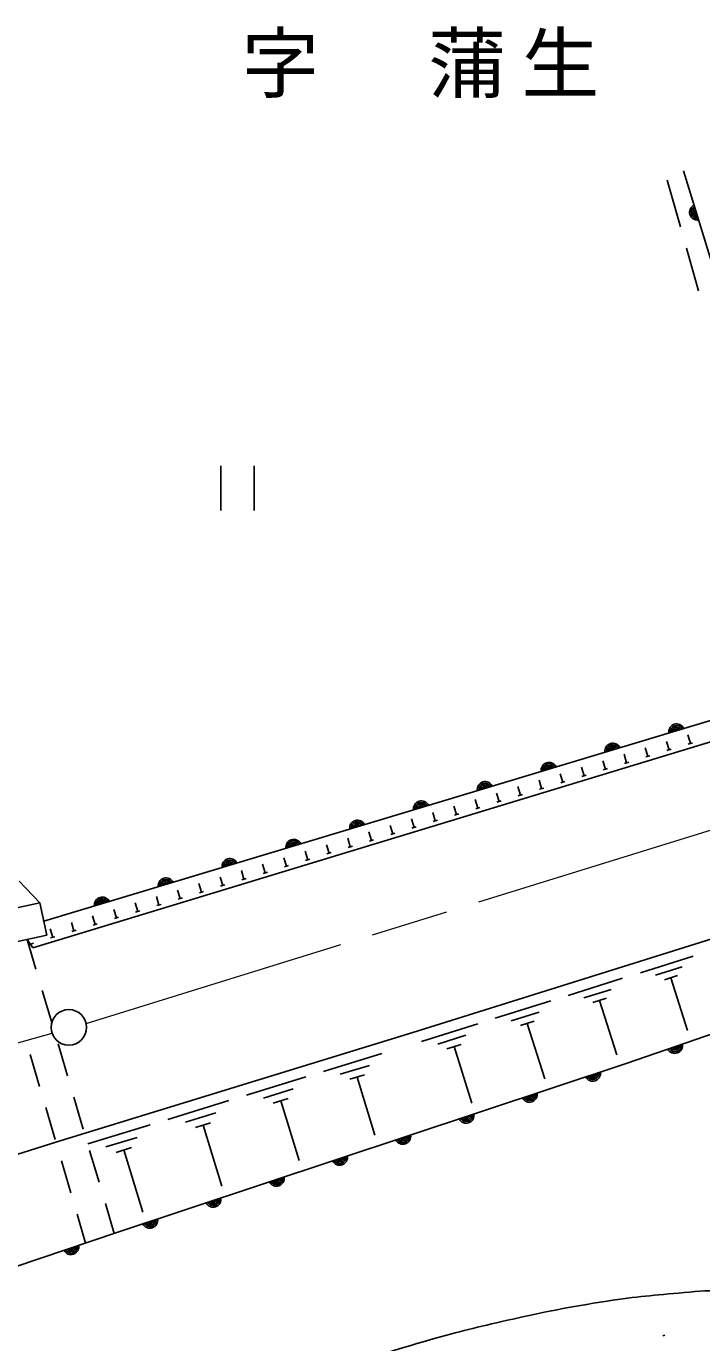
# Model space of a CAD drawing. Units: millimetres, scale not verified. Extents: x 40000 to 680000, y 20000 to 380000.
# Drawn here: x 369996 to 400394, y 263694 to 322933 of the extents above; entities that cross this region are included whole.
import ezdxf

# ---------------------------------------------------------------- set-up
doc = ezdxf.new("R2010")
doc.units = ezdxf.units.MM
doc.header["$LTSCALE"] = 1000
doc.linetypes.add('CHAIN', pattern=[18.5, 12, -1.5, 3.5, -1.5])
for name, color, linetype, lineweight in [('M-BGD', 7, 'Continuous', 25), ('M-BMK', 2, 'CHAIN', 13), ('M-BMK-SRVR', 3, 'Continuous', 25)]:
    doc.layers.add(name, color=color, linetype=linetype, lineweight=lineweight)
doc.styles.add('ＭＳ ゴシック', font='')
doc.styles.get('ＭＳ ゴシック').set_extended_font_data('MS Gothic')

msp = doc.modelspace()

# ---------------------------------------------------------------- linework, layer by layer
at = {"layer": 'M-BGD'}
for p, q in [((399573, 316429), (406891, 292592)), ((399435, 313914), (398839, 316008)), ((400257, 311029), (399709, 312952)), ((378749, 303150), (378749, 301150)), ((380249, 303150), (380249, 301150)), ((370283, 281461), (406891, 292592)), ((401866, 292027), (370783, 282656)), ((399886, 290662), (399769, 291045)), ((397972, 290081), (397856, 290463)), ((398929, 290371), (398813, 290754)), ((399025, 290400), (398833, 290342)), ((399981, 290691), (399790, 290633)), ((396059, 289499), (395942, 289881)), ((397016, 289790), (396899, 290172)), ((397111, 289819), (396920, 289761)), ((398068, 290110), (397877, 290051)), ((394145, 288917), (394029, 289300)), ((395102, 289208), (394986, 289591)), ((395198, 289237), (395006, 289179)), ((396154, 289528), (395963, 289470)), ((392232, 288335), (392115, 288718)), ((393189, 288626), (393072, 289009)), ((393284, 288655), (393093, 288597)), ((394241, 288946), (394050, 288888)), ((390318, 287753), (390202, 288136)), ((391275, 288044), (391159, 288427)), ((391371, 288073), (391179, 288015)), ((392327, 288364), (392136, 288306)), ((388405, 287172), (388288, 287554)), ((389362, 287462), (389245, 287845)), ((389457, 287492), (389266, 287433)), ((390414, 287782), (390223, 287724)), ((386491, 286590), (386375, 286972)), ((387448, 286881), (387332, 287263)), ((387544, 286910), (387352, 286852)), ((388500, 287201), (388309, 287142)), ((384578, 286008), (384461, 286391)), ((385534, 286299), (385418, 286682)), ((385630, 286328), (385439, 286270)), ((386587, 286619), (386396, 286561)), ((382664, 285426), (382548, 285809)), ((383621, 285717), (383505, 286100)), ((383717, 285746), (383525, 285688)), ((384673, 286037), (384482, 285979)), ((379794, 284553), (379678, 284936)), ((380751, 284844), (380634, 285227)), ((381707, 285135), (381591, 285518)), ((381803, 285164), (381612, 285106)), ((382760, 285455), (382569, 285397)), ((370599, 283494), (369676, 284465)), ((377880, 283972), (377764, 284354)), ((378837, 284263), (378721, 284645)), ((379890, 284583), (379698, 284524)), ((380846, 284873), (380655, 284815)), ((375967, 283390), (375851, 283773)), ((376924, 283681), (376807, 284063)), ((377976, 284001), (377785, 283943)), ((378933, 284292), (378742, 284233)), ((374053, 282808), (373937, 283191)), ((375010, 283099), (374894, 283482)), ((376063, 283419), (375871, 283361)), ((377019, 283710), (376828, 283652)), ((372140, 282226), (372024, 282609)), ((373097, 282517), (372980, 282900)), ((374149, 282837), (373958, 282779)), ((375106, 283128), (374915, 283070)), ((371183, 281935), (371067, 282318)), ((372236, 282255), (372044, 282197)), ((373192, 282546), (373001, 282488)), ((370031, 281842), (370283, 281461)), ((370429, 280498), (370031, 281842)), ((370322, 281674), (370227, 281645)), ((371279, 281965), (371088, 281906)), ((397634, 280342), (400015, 281088)), ((398323, 280231), (399513, 280604)), ((398714, 280026), (399309, 280213)), ((394384, 279323), (396835, 280092)), ((399011, 280120), (399758, 277738)), ((371140, 278102), (370714, 279540)), ((391103, 278295), (393599, 279077)), ((395093, 279209), (396319, 279593)), ((395495, 278999), (396108, 279191)), ((395802, 279095), (396570, 276643)), ((391825, 278179), (393072, 278570)), ((387778, 277253), (390318, 278049)), ((392234, 277965), (392858, 278160)), ((392546, 278062), (393328, 275567)), ((388512, 277135), (389782, 277533)), ((370168, 276669), (370591, 275230)), ((371851, 275705), (371424, 277143)), ((383375, 275898), (385991, 276702)), ((388929, 276917), (389564, 277116)), ((389247, 277016), (390042, 274476)), ((384130, 275772), (385438, 276174)), ((379904, 274831), (382580, 275654)), ((384557, 275546), (385211, 275747)), ((384884, 275646), (385688, 273031)), ((380676, 274702), (382014, 275113)), ((372562, 273308), (372135, 274746)), ((376369, 273744), (379108, 274586)), ((381113, 274470), (381782, 274676)), ((381448, 274573), (382271, 271896)), ((370873, 274271), (371296, 272832)), ((377159, 273612), (378528, 274033)), ((372770, 272638), (375573, 273499)), ((377607, 273375), (378291, 273586)), ((377949, 273480), (378791, 270741)), ((373579, 272503), (374980, 272933)), ((373273, 270911), (372846, 272349)), ((374037, 272260), (374737, 272475)), ((374387, 272368), (375248, 269566)), ((371578, 271872), (372002, 270433)), ((373955, 268609), (373557, 269952)), ((372284, 269474), (372666, 268175)), ((398646, 264002), (398743, 264027))]:
    msp.add_line(p, q, dxfattribs=at)
for points in [[(271613, 256244), (273396, 252091), (274314, 250970), (275040, 250682), (277583, 250869), (290837, 251990), (299691, 252727), (313663, 255673), (335644, 261283), (357977, 268508), (371321, 272715), (387386, 277654), (409567, 284605), (415556, 287740), (426652, 290988), (461091, 300755), (479488, 305996), (485925, 307196), (499000, 306508), (522533, 305288), (534067, 304754), (547901, 303961), (557246, 302103), (564111, 300464)], [(361441, 264399), (374076, 268650), (397001, 276259), (418417, 283641), (417976, 285128), (424455, 285547), (432425, 287936), (456590, 295672), (465330, 298480), (477559, 301093), (489805, 303054), (493820, 303467), (498800, 303487), (513824, 302300), (528331, 301021), (534514, 300332), (550177, 297728), (563695, 295453)]]:
    msp.add_lwpolyline(points, dxfattribs=at)
msp.add_lwpolyline([(367824, 282886), (370599, 283494), (370919, 282036), (368143, 281428)], close=True, dxfattribs=at)
for centre, radius, start, end in [((400202, 314564), 354, 115.86406, 278.26923), ((400202, 314564), 283, 118.08809, 276.04519), ((400202, 314564), 212, 121.83442, 272.29887), ((400202, 314564), 142, 129.54615, 264.58714), ((400202, 314564), 100, 139.86381, 254.26948), ((399265, 291187), 354, 25.57466, 187.97984), ((399265, 291187), 283, 27.7987, 185.7558), ((399265, 291187), 212, 31.54503, 182.00948), ((399265, 291187), 142, 39.25676, 174.29775), ((399265, 291187), 100, 49.57442, 163.98008), ((396393, 290321), 354, 25.57466, 187.97984), ((396393, 290321), 283, 27.7987, 185.7558), ((396393, 290321), 212, 31.54503, 182.00948), ((396393, 290321), 142, 39.25676, 174.29775), ((396393, 290321), 100, 49.57442, 163.98008), ((393521, 289455), 354, 25.57466, 187.97984), ((393521, 289455), 283, 27.7987, 185.7558), ((393521, 289455), 212, 31.54503, 182.00948), ((393521, 289455), 142, 39.25676, 174.29775), ((393521, 289455), 100, 49.57442, 163.98008), ((390648, 288589), 354, 25.57466, 187.97984), ((390648, 288589), 283, 27.7987, 185.7558), ((390648, 288589), 212, 31.54503, 182.00948), ((390648, 288589), 142, 39.25676, 174.29775), ((390648, 288589), 100, 49.57442, 163.98008), ((387776, 287723), 354, 25.57466, 187.97984), ((387776, 287723), 283, 27.7987, 185.7558), ((387776, 287723), 212, 31.54503, 182.00948), ((387776, 287723), 142, 39.25676, 174.29775), ((387776, 287723), 100, 49.57442, 163.98008), ((384904, 286857), 354, 25.57466, 187.97984), ((384904, 286857), 283, 27.7987, 185.7558), ((384904, 286857), 212, 31.54503, 182.00948), ((384904, 286857), 142, 39.25676, 174.29775), ((384904, 286857), 100, 49.57442, 163.98008), ((382031, 285991), 354, 25.57466, 187.97984), ((382031, 285991), 283, 27.7987, 185.7558), ((382031, 285991), 212, 31.54503, 182.00948), ((382031, 285991), 142, 39.25676, 174.29775), ((382031, 285991), 100, 49.57442, 163.98008), ((379159, 285125), 354, 25.57466, 187.97984), ((379159, 285125), 283, 27.7987, 185.7558), ((379159, 285125), 212, 31.54503, 182.00948), ((379159, 285125), 142, 39.25676, 174.29775), ((379159, 285125), 100, 49.57442, 163.98008), ((376287, 284259), 354, 25.57466, 187.97984), ((376287, 284259), 283, 27.7987, 185.7558), ((376287, 284259), 212, 31.54503, 182.00948), ((376287, 284259), 142, 39.25676, 174.29775), ((376287, 284259), 100, 49.57442, 163.98008), ((373415, 283393), 354, 25.57466, 187.97984), ((373415, 283393), 283, 27.7987, 185.7558), ((373415, 283393), 212, 31.54503, 182.00948), ((373415, 283393), 142, 39.25676, 174.29775), ((373415, 283393), 100, 49.57442, 163.98008), ((399182, 277068), 354, 207.81577, 10.22095), ((399182, 277068), 283, 210.03981, 7.99691), ((399182, 277068), 212, 213.78614, 4.25059), ((399182, 277068), 142, 221.49787, 356.53886), ((399182, 277068), 100, 231.81553, 346.2212), ((395487, 275814), 354, 207.1603, 9.56548), ((395487, 275814), 283, 209.38434, 7.34144), ((395487, 275814), 212, 213.13066, 3.59511), ((395487, 275814), 142, 220.84239, 355.88338), ((395487, 275814), 100, 231.16005, 345.56572), ((392639, 274869), 354, 207.1603, 9.56548), ((392639, 274869), 283, 209.38434, 7.34144), ((392639, 274869), 212, 213.13066, 3.59511), ((392639, 274869), 142, 220.84239, 355.88338), ((392639, 274869), 100, 231.16005, 345.56572), ((389792, 273924), 354, 207.1603, 9.56548), ((389792, 273924), 283, 209.38434, 7.34144), ((389792, 273924), 212, 213.13066, 3.59511), ((389792, 273924), 142, 220.84239, 355.88338), ((389792, 273924), 100, 231.16005, 345.56572), ((386945, 272978), 354, 207.1603, 9.56548), ((386945, 272978), 283, 209.38434, 7.34144), ((386945, 272978), 212, 213.13066, 3.59511), ((386945, 272978), 142, 220.84239, 355.88338), ((386945, 272978), 100, 231.16005, 345.56572), ((384098, 272033), 354, 207.1603, 9.56548), ((384098, 272033), 283, 209.38434, 7.34144), ((384098, 272033), 212, 213.13066, 3.59511), ((384098, 272033), 142, 220.84239, 355.88338), ((384098, 272033), 100, 231.16005, 345.56572), ((381250, 271088), 354, 207.1603, 9.56548), ((381250, 271088), 283, 209.38434, 7.34144), ((381250, 271088), 212, 213.13066, 3.59511), ((381250, 271088), 142, 220.84239, 355.88338), ((381250, 271088), 100, 231.16005, 345.56572), ((378403, 270143), 354, 207.1603, 9.56548), ((378403, 270143), 283, 209.38434, 7.34144), ((378403, 270143), 212, 213.13066, 3.59511), ((378403, 270143), 142, 220.84239, 355.88338), ((378403, 270143), 100, 231.16005, 345.56572), ((375556, 269198), 354, 207.1603, 9.56548), ((375556, 269198), 283, 209.38434, 7.34144), ((375556, 269198), 212, 213.13066, 3.59511), ((375556, 269198), 142, 220.84239, 355.88338), ((375556, 269198), 100, 231.16005, 345.56572), ((372006, 268011), 354, 207.39194, 9.79712), ((372006, 268011), 283, 209.61598, 7.57308), ((372006, 268011), 212, 213.3623, 3.82675), ((372006, 268011), 142, 221.07403, 356.11502), ((372006, 268011), 100, 231.39169, 345.79736)]:
    msp.add_arc(centre, radius, start, end, dxfattribs=at)
msp.add_open_spline([(379334, 250630), (379463, 251198), (379599, 251473), (379913, 251934), (380526, 252834), (381361, 252830), (382347, 253295), (383814, 253987), (384652, 254346), (386173, 254912), (388223, 255675), (389462, 255844), (391505, 256625), (392761, 257105), (393464, 257388), (394659, 258002), (395797, 258587), (396344, 259071), (397429, 259747), (398427, 260369), (398980, 260727), (399993, 261323), (401506, 262212), (402351, 262720), (403916, 263516), (405360, 264251), (406216, 264564), (407671, 265277), (408228, 265551), (408556, 265680), (409080, 266014), (409359, 266192), (409535, 266320), (409672, 266622), (409716, 266719), (409757, 266826), (409688, 266894), (409579, 267003), (409423, 266898), (409256, 266927), (408971, 266974), (408823, 267072), (408535, 267087), (408030, 267113), (407768, 266902), (407270, 266814), (406622, 266700), (406256, 266656), (405605, 266558), (404636, 266412), (404098, 266291), (403123, 266190), (401752, 266048), (400974, 266078), (399601, 265950), (398248, 265823), (397486, 265773), (396142, 265566), (394377, 265292), (393393, 265096), (391651, 264701), (390280, 264390), (389512, 264210), (388161, 263820), (386511, 263344), (385586, 263069), (383982, 262459), (381963, 261692), (380871, 261162), (378900, 260278), (377667, 259724), (376985, 259396), (375762, 258821), (374339, 258151), (373524, 257814), (372127, 257092), (370617, 256310), (369774, 255860), (368341, 254946), (366847, 253994), (366054, 253390), (364642, 252320), (363412, 251388), (362697, 250884), (361592, 249806), (360957, 249187), (360643, 248793), (360119, 248077), (359601, 247371), (359406, 246906), (359046, 246108), (358847, 245667), (358770, 245489), (358586, 244994)], degree=3, knots=[0, 0, 0, 0, 1, 1, 1, 2, 2, 2, 3, 3, 3, 4, 4, 4, 5, 5, 5, 6, 6, 6, 7, 7, 7, 8, 8, 8, 9, 9, 9, 10, 10, 10, 11, 11, 11, 12, 12, 12, 13, 13, 13, 14, 14, 14, 15, 15, 15, 16, 16, 16, 17, 17, 17, 18, 18, 18, 19, 19, 19, 20, 20, 20, 21, 21, 21, 22, 22, 22, 23, 23, 23, 24, 24, 24, 25, 25, 25, 26, 26, 26, 27, 27, 27, 28, 28, 28, 29, 29, 29, 30, 30, 30, 31, 31, 31, 31], dxfattribs=at)
at = {"layer": 'M-BMK'}
msp.add_line((347199, 270880), (371153, 277618), dxfattribs=at)
msp.add_lwpolyline([(372688, 278059), (426940, 294860), (440414, 298966), (451005, 302209), (458466, 304402)], dxfattribs=at)
at = {"layer": 'M-BMK-SRVR'}
msp.add_circle((371908, 277883), 800, dxfattribs=at)

# ---------------------------------------------------------------- texts
at = {"layer": 'M-BGD', "insert": (388083, 319709), "char_height": 2566, "attachment_point": 8, "style": 'ＭＳ ゴシック'}
msp.add_mtext('\\T1.2;字\u3000蒲生', dxfattribs=at)

doc.saveas('drawing.dxf')
